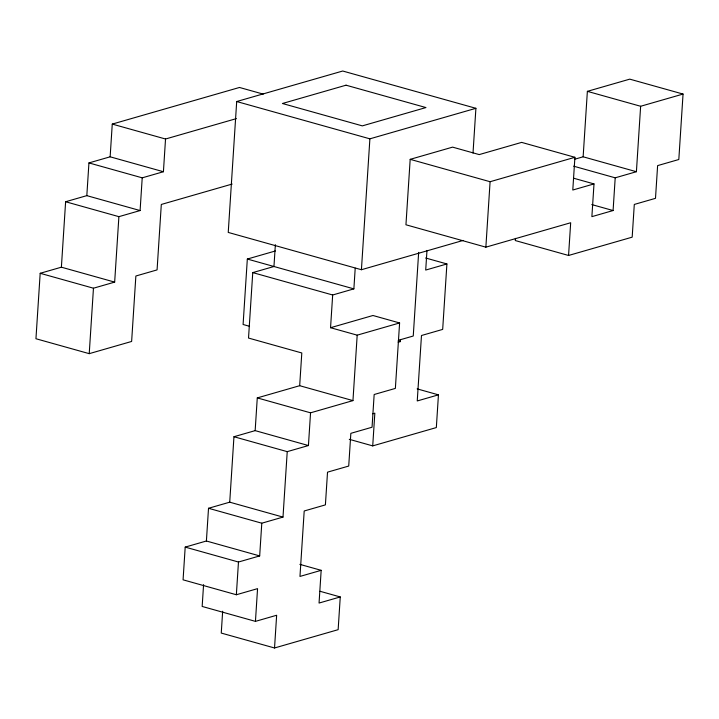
<?xml version="1.0" encoding="UTF-8"?>
<svg xmlns="http://www.w3.org/2000/svg" width="719" height="719" viewBox="0 0 719 719"><rect width="100%" height="100%" fill="white"/><g stroke="black" fill="none" stroke-linecap="round" stroke-linejoin="round"><path stroke-width="1.08" d="M236.398 118.608L165.532 139.01L163.42 171.733L142.218 177.836L140.097 210.559L118.896 216.662L114.663 282.109L61.385 267.189L40.183 273.292L35.95 338.739L89.228 353.658L131.631 341.453L135.864 276.006L157.075 269.904L161.308 204.457L232.165 184.055M61.385 267.189L65.618 201.742L86.819 195.64L140.097 210.559M86.819 195.64L88.94 162.916L110.142 156.814L163.42 171.733M89.228 353.658L93.461 288.211L114.663 282.109M110.142 156.814L112.263 124.09L239.49 87.466L263.244 94.117M222.665 611.249L221.254 633.071L274.532 647.981L338.146 629.673L340.258 596.95L319.056 603.052L321.168 570.329L299.967 576.431L304.2 510.984L325.401 504.882L327.522 472.158L348.724 466.056L350.845 433.332L372.047 427.23L374.159 394.506L395.369 388.404L399.602 322.957L357.19 335.162L352.957 400.609L310.545 412.823L308.433 445.546L287.232 451.649L282.998 517.096L261.788 523.198L259.676 555.922L206.398 541.003L185.196 547.105L183.075 579.829L236.353 594.748L257.555 588.645L255.443 621.369L202.165 606.45L203.576 584.637M206.398 541.003L208.519 508.279L229.721 502.177L282.998 517.096M473.012 153.057L475.906 108.308L342.72 71.019L236.695 101.532L228.238 232.426L361.423 269.724L463.162 240.434M229.721 502.177L233.954 436.73L255.155 430.627L308.433 445.546M275.359 250.976L247.327 259.047L243.094 324.494L249.484 326.282M275.368 244.694L273.957 266.506L252.755 272.609L248.522 338.056L301.8 352.975L299.679 385.699L257.276 397.904L255.155 430.627M236.353 594.748L238.474 562.024L259.676 555.922M274.532 647.981L276.644 615.257L255.443 621.369M357.19 335.162L330.551 327.711L332.672 294.988L353.874 288.876L355.213 268.16M361.423 269.724L369.89 138.83L475.906 108.308M349.281 439.318L372.721 445.888L374.833 413.164L372.712 413.776M568.558 255.47L632.181 237.162L634.293 204.439L655.494 198.336L657.615 165.613L678.817 159.51L683.05 94.063L640.638 106.268L636.405 171.715L615.203 177.818L613.091 210.541L591.881 216.644L594.002 183.92L572.791 190.023L574.912 157.299L521.635 142.389L479.222 154.594L452.593 147.134L410.181 159.339L405.947 224.786L485.864 247.165L570.679 222.746L568.558 255.47L515.289 240.55L515.424 238.375M398.155 342.226L400.276 341.615L400.411 339.431M418.665 252.351L413.254 336.016L398.416 340.285M426.978 250.428L425.711 270.065L446.912 263.954L442.679 329.401L421.478 335.512L417.245 400.95L438.446 394.848L436.334 427.571L372.721 445.888M485.864 247.165L490.088 181.718L574.912 157.299M574.652 159.241L583.136 156.796L587.369 91.349L629.772 79.144L683.05 94.063M330.551 327.711L372.963 315.497L399.602 322.957M587.369 91.349L640.638 106.268M583.136 156.796L636.405 171.715M573.645 166.179L615.203 177.818M573.753 178.249L594.002 183.92M236.695 101.532L369.89 138.83M591.782 204.573L613.091 210.541M410.181 159.339L490.088 181.718M112.263 124.09L165.532 139.01M88.94 162.916L142.218 177.836M425.603 257.995L446.912 263.954M65.618 201.742L118.896 216.662M247.327 259.047L353.874 288.876M252.755 272.609L332.672 294.988M398.137 341.013L400.276 341.615M40.183 273.292L93.461 288.211M417.137 388.88L438.446 394.848M299.679 385.699L352.957 400.609M257.276 397.904L310.545 412.823M233.954 436.73L287.232 451.649M208.519 508.279L261.788 523.198M299.859 564.361L321.168 570.329M185.196 547.105L238.474 562.024M320.018 591.279L340.258 596.95M346.037 85.193L282.423 103.5L362.331 125.879L425.945 107.562L346.037 85.193"/></g></svg>
